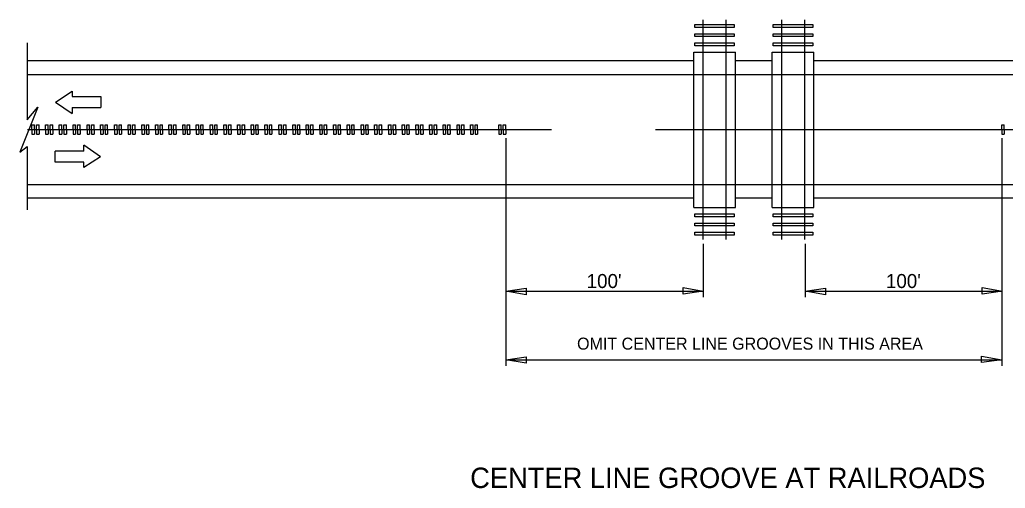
# Model space of a CAD drawing. Extents: x 0 to 2.83, y 0 to 1.83.
# Drawn here: x 1.537 to 2.358, y 0.469 to 0.859 of the extents above; entities that cross this region are included whole.
import ezdxf

# ---------------------------------------------------------------- set-up
doc = ezdxf.new("R2010")
doc.units = 0
doc.layers.add('HS_Title', color=7, linetype='Continuous')

msp = doc.modelspace()

# ---------------------------------------------------------------- linework, layer by layer
at = {"layer": 'HS_Title'}
for p, q in [((2.10661, 0.67622), (2.10661, 0.85939)), ((2.12578, 0.67622), (2.12578, 0.85939)), ((2.1721, 0.67622), (2.1721, 0.85939)), ((2.19127, 0.67622), (2.19127, 0.85939)), ((1.54311, 0.8401), (1.54311, 0.77594)), ((2.09865, 0.70293), (2.09865, 0.83226)), ((2.09865, 0.83226), (2.13334, 0.83226)), ((2.13334, 0.70293), (2.13334, 0.83226)), ((2.16414, 0.70293), (2.16414, 0.83226)), ((2.16414, 0.83226), (2.19883, 0.83226)), ((2.19883, 0.70293), (2.19883, 0.83226)), ((2.09865, 0.82516), (1.54311, 0.82516)), ((2.16414, 0.82516), (2.13334, 0.82516)), ((2.61536, 0.82516), (2.19883, 0.82516)), ((1.54311, 0.81385), (2.61457, 0.81385)), ((1.56672, 0.79078), (1.58051, 0.79982)), ((1.58051, 0.79982), (1.58051, 0.79539)), ((1.56672, 0.79078), (1.58051, 0.78122)), ((1.58051, 0.79539), (1.60442, 0.79539)), ((1.60442, 0.79539), (1.60442, 0.78616)), ((1.55201, 0.78643), (1.53681, 0.74909)), ((1.54311, 0.77594), (1.55201, 0.78643)), ((1.58051, 0.78616), (1.60442, 0.78616)), ((1.58051, 0.78616), (1.58051, 0.78122)), ((1.54332, 0.76791), (1.98012, 0.76791)), ((1.54704, 0.76791), (1.54704, 0.77183)), ((1.54704, 0.77183), (1.54915, 0.77183)), ((1.54704, 0.76791), (1.54704, 0.76398)), ((1.54915, 0.76791), (1.54915, 0.77183)), ((1.54915, 0.76791), (1.54915, 0.76398)), ((1.55081, 0.76791), (1.55081, 0.77183)), ((1.55081, 0.77183), (1.55293, 0.77183)), ((1.55081, 0.76791), (1.55081, 0.76398)), ((1.55293, 0.76791), (1.55293, 0.77183)), ((1.55293, 0.76791), (1.55293, 0.76398)), ((1.55841, 0.76791), (1.55841, 0.77183)), ((1.55841, 0.77183), (1.56053, 0.77183)), ((1.55841, 0.76791), (1.55841, 0.76398)), ((1.56053, 0.76791), (1.56053, 0.77183)), ((1.56053, 0.76791), (1.56053, 0.76398)), ((1.56219, 0.76791), (1.56219, 0.77183)), ((1.56219, 0.77183), (1.5643, 0.77183)), ((1.56219, 0.76791), (1.56219, 0.76398)), ((1.5643, 0.76791), (1.5643, 0.77183)), ((1.5643, 0.76791), (1.5643, 0.76398)), ((1.56983, 0.76791), (1.56983, 0.77183)), ((1.56983, 0.77183), (1.57195, 0.77183)), ((1.56983, 0.76791), (1.56983, 0.76398)), ((1.57195, 0.76791), (1.57195, 0.77183)), ((1.57195, 0.76791), (1.57195, 0.76398)), ((1.57361, 0.76791), (1.57361, 0.77183)), ((1.57361, 0.77183), (1.57573, 0.77183)), ((1.57361, 0.76791), (1.57361, 0.76398)), ((1.57573, 0.76791), (1.57573, 0.77183)), ((1.57573, 0.76791), (1.57573, 0.76398)), ((1.5813, 0.76791), (1.5813, 0.77183)), ((1.5813, 0.77183), (1.58342, 0.77183)), ((1.5813, 0.76791), (1.5813, 0.76398)), ((1.58342, 0.76791), (1.58342, 0.77183)), ((1.58342, 0.76791), (1.58342, 0.76398)), ((1.58508, 0.76791), (1.58508, 0.77183)), ((1.58508, 0.77183), (1.5872, 0.77183)), ((1.58508, 0.76791), (1.58508, 0.76398)), ((1.5872, 0.76791), (1.5872, 0.77183)), ((1.5872, 0.76791), (1.5872, 0.76398)), ((1.59296, 0.76791), (1.59296, 0.77183)), ((1.59296, 0.77183), (1.59507, 0.77183)), ((1.59296, 0.76791), (1.59296, 0.76398)), ((1.59507, 0.76791), (1.59507, 0.77183)), ((1.59507, 0.76791), (1.59507, 0.76398)), ((1.59673, 0.76791), (1.59673, 0.77183)), ((1.59673, 0.77183), (1.59885, 0.77183)), ((1.59673, 0.76791), (1.59673, 0.76398)), ((1.59885, 0.76791), (1.59885, 0.77183)), ((1.59885, 0.76791), (1.59885, 0.76398)), ((1.60414, 0.76791), (1.60414, 0.77183)), ((1.60414, 0.77183), (1.60626, 0.77183)), ((1.60414, 0.76791), (1.60414, 0.76398)), ((1.60626, 0.76791), (1.60626, 0.77183)), ((1.60626, 0.76791), (1.60626, 0.76398)), ((1.60792, 0.76791), (1.60792, 0.77183)), ((1.60792, 0.77183), (1.61004, 0.77183)), ((1.60792, 0.76791), (1.60792, 0.76398)), ((1.61004, 0.76791), (1.61004, 0.77183)), ((1.61004, 0.76791), (1.61004, 0.76398)), ((1.6158, 0.76791), (1.6158, 0.77183)), ((1.6158, 0.77183), (1.61792, 0.77183)), ((1.6158, 0.76791), (1.6158, 0.76398)), ((1.61792, 0.76791), (1.61792, 0.77183)), ((1.61792, 0.76791), (1.61792, 0.76398)), ((1.61958, 0.76791), (1.61958, 0.77183)), ((1.61958, 0.77183), (1.6217, 0.77183)), ((1.61958, 0.76791), (1.61958, 0.76398)), ((1.6217, 0.76791), (1.6217, 0.77183)), ((1.6217, 0.76791), (1.6217, 0.76398)), ((1.62711, 0.76791), (1.62711, 0.77183)), ((1.62711, 0.77183), (1.62922, 0.77183)), ((1.62711, 0.76791), (1.62711, 0.76398)), ((1.62922, 0.76791), (1.62922, 0.77183)), ((1.62922, 0.76791), (1.62922, 0.76398)), ((1.63088, 0.76791), (1.63088, 0.77183)), ((1.63088, 0.77183), (1.633, 0.77183)), ((1.63088, 0.76791), (1.63088, 0.76398)), ((1.633, 0.76791), (1.633, 0.77183)), ((1.633, 0.76791), (1.633, 0.76398)), ((1.63859, 0.76791), (1.63859, 0.77183)), ((1.63859, 0.77183), (1.64071, 0.77183)), ((1.63859, 0.76791), (1.63859, 0.76398)), ((1.64071, 0.76791), (1.64071, 0.77183)), ((1.64071, 0.76791), (1.64071, 0.76398)), ((1.64237, 0.76791), (1.64237, 0.77183)), ((1.64237, 0.77183), (1.64448, 0.77183)), ((1.64237, 0.76791), (1.64237, 0.76398)), ((1.64448, 0.76791), (1.64448, 0.77183)), ((1.64448, 0.76791), (1.64448, 0.76398)), ((1.65006, 0.76791), (1.65006, 0.77183)), ((1.65006, 0.77183), (1.65218, 0.77183)), ((1.65006, 0.76791), (1.65006, 0.76398)), ((1.65218, 0.76791), (1.65218, 0.77183)), ((1.65218, 0.76791), (1.65218, 0.76398)), ((1.65384, 0.76791), (1.65384, 0.77183)), ((1.65384, 0.77183), (1.65595, 0.77183)), ((1.65384, 0.76791), (1.65384, 0.76398)), ((1.65595, 0.76791), (1.65595, 0.77183)), ((1.65595, 0.76791), (1.65595, 0.76398)), ((1.66122, 0.76791), (1.66122, 0.77183)), ((1.66122, 0.77183), (1.66333, 0.77183)), ((1.66122, 0.76791), (1.66122, 0.76398)), ((1.66333, 0.76791), (1.66333, 0.77183)), ((1.66333, 0.76791), (1.66333, 0.76398)), ((1.66499, 0.76791), (1.66499, 0.77183)), ((1.66499, 0.77183), (1.66711, 0.77183)), ((1.66499, 0.76791), (1.66499, 0.76398)), ((1.66711, 0.76791), (1.66711, 0.77183)), ((1.66711, 0.76791), (1.66711, 0.76398)), ((1.67265, 0.76791), (1.67265, 0.77183)), ((1.67265, 0.77183), (1.67477, 0.77183)), ((1.67265, 0.76791), (1.67265, 0.76398)), ((1.67477, 0.76791), (1.67477, 0.77183)), ((1.67477, 0.76791), (1.67477, 0.76398)), ((1.67643, 0.76791), (1.67643, 0.77183)), ((1.67643, 0.77183), (1.67854, 0.77183)), ((1.67643, 0.76791), (1.67643, 0.76398)), ((1.67854, 0.76791), (1.67854, 0.77183)), ((1.67854, 0.76791), (1.67854, 0.76398)), ((1.6839, 0.76791), (1.6839, 0.77183)), ((1.6839, 0.77183), (1.68601, 0.77183)), ((1.6839, 0.76791), (1.6839, 0.76398)), ((1.68601, 0.76791), (1.68601, 0.77183)), ((1.68601, 0.76791), (1.68601, 0.76398)), ((1.68767, 0.76791), (1.68767, 0.77183)), ((1.68767, 0.77183), (1.68979, 0.77183)), ((1.68767, 0.76791), (1.68767, 0.76398)), ((1.68979, 0.76791), (1.68979, 0.77183)), ((1.68979, 0.76791), (1.68979, 0.76398)), ((1.69561, 0.76791), (1.69561, 0.77183)), ((1.69561, 0.77183), (1.69773, 0.77183)), ((1.69561, 0.76791), (1.69561, 0.76398)), ((1.69773, 0.76791), (1.69773, 0.77183)), ((1.69773, 0.76791), (1.69773, 0.76398)), ((1.69939, 0.76791), (1.69939, 0.77183)), ((1.69939, 0.77183), (1.7015, 0.77183)), ((1.69939, 0.76791), (1.69939, 0.76398)), ((1.7015, 0.76791), (1.7015, 0.77183)), ((1.7015, 0.76791), (1.7015, 0.76398)), ((1.70706, 0.76791), (1.70706, 0.77183)), ((1.70706, 0.77183), (1.70917, 0.77183)), ((1.70706, 0.76791), (1.70706, 0.76398)), ((1.70917, 0.76791), (1.70917, 0.77183)), ((1.70917, 0.76791), (1.70917, 0.76398)), ((1.71083, 0.76791), (1.71083, 0.77183)), ((1.71083, 0.77183), (1.71295, 0.77183)), ((1.71083, 0.76791), (1.71083, 0.76398)), ((1.71295, 0.76791), (1.71295, 0.77183)), ((1.71295, 0.76791), (1.71295, 0.76398)), ((1.71844, 0.76791), (1.71844, 0.77183)), ((1.71844, 0.77183), (1.72055, 0.77183)), ((1.71844, 0.76791), (1.71844, 0.76398)), ((1.72055, 0.76791), (1.72055, 0.77183)), ((1.72055, 0.76791), (1.72055, 0.76398)), ((1.72221, 0.76791), (1.72221, 0.77183)), ((1.72221, 0.77183), (1.72433, 0.77183)), ((1.72221, 0.76791), (1.72221, 0.76398)), ((1.72433, 0.76791), (1.72433, 0.77183)), ((1.72433, 0.76791), (1.72433, 0.76398)), ((1.72981, 0.76791), (1.72981, 0.77183)), ((1.72981, 0.77183), (1.73193, 0.77183)), ((1.72981, 0.76791), (1.72981, 0.76398)), ((1.73193, 0.76791), (1.73193, 0.77183)), ((1.73193, 0.76791), (1.73193, 0.76398)), ((1.73359, 0.76791), (1.73359, 0.77183)), ((1.73359, 0.77183), (1.73571, 0.77183)), ((1.73359, 0.76791), (1.73359, 0.76398)), ((1.73571, 0.76791), (1.73571, 0.77183)), ((1.73571, 0.76791), (1.73571, 0.76398)), ((1.74119, 0.76791), (1.74119, 0.77183)), ((1.74119, 0.77183), (1.74331, 0.77183)), ((1.74119, 0.76791), (1.74119, 0.76398)), ((1.74331, 0.76791), (1.74331, 0.77183)), ((1.74331, 0.76791), (1.74331, 0.76398)), ((1.74497, 0.76791), (1.74497, 0.77183)), ((1.74497, 0.77183), (1.74708, 0.77183)), ((1.74497, 0.76791), (1.74497, 0.76398)), ((1.74708, 0.76791), (1.74708, 0.77183)), ((1.74708, 0.76791), (1.74708, 0.76398)), ((1.75294, 0.76791), (1.75294, 0.77183)), ((1.75294, 0.77183), (1.75506, 0.77183)), ((1.75294, 0.76791), (1.75294, 0.76398)), ((1.75506, 0.76791), (1.75506, 0.77183)), ((1.75506, 0.76791), (1.75506, 0.76398)), ((1.75672, 0.76791), (1.75672, 0.77183)), ((1.75672, 0.77183), (1.75883, 0.77183)), ((1.75672, 0.76791), (1.75672, 0.76398)), ((1.75883, 0.76791), (1.75883, 0.77183)), ((1.75883, 0.76791), (1.75883, 0.76398)), ((1.76447, 0.76791), (1.76447, 0.77183)), ((1.76447, 0.77183), (1.76658, 0.77183)), ((1.76447, 0.76791), (1.76447, 0.76398)), ((1.76658, 0.76791), (1.76658, 0.77183)), ((1.76658, 0.76791), (1.76658, 0.76398)), ((1.76825, 0.76791), (1.76825, 0.77183)), ((1.76825, 0.77183), (1.77036, 0.77183)), ((1.76825, 0.76791), (1.76825, 0.76398)), ((1.77036, 0.76791), (1.77036, 0.77183)), ((1.77036, 0.76791), (1.77036, 0.76398)), ((1.77556, 0.76791), (1.77556, 0.77183)), ((1.77556, 0.77183), (1.77767, 0.77183)), ((1.77556, 0.76791), (1.77556, 0.76398)), ((1.77767, 0.76791), (1.77767, 0.77183)), ((1.77767, 0.76791), (1.77767, 0.76398)), ((1.77933, 0.76791), (1.77933, 0.77183)), ((1.77933, 0.77183), (1.78145, 0.77183)), ((1.77933, 0.76791), (1.77933, 0.76398)), ((1.78145, 0.76791), (1.78145, 0.77183)), ((1.78145, 0.76791), (1.78145, 0.76398)), ((1.78693, 0.76791), (1.78693, 0.77183)), ((1.78693, 0.77183), (1.78905, 0.77183)), ((1.78693, 0.76791), (1.78693, 0.76398)), ((1.78905, 0.76791), (1.78905, 0.77183)), ((1.78905, 0.76791), (1.78905, 0.76398)), ((1.79071, 0.76791), (1.79071, 0.77183)), ((1.79071, 0.77183), (1.79283, 0.77183)), ((1.79071, 0.76791), (1.79071, 0.76398)), ((1.79283, 0.76791), (1.79283, 0.77183)), ((1.79283, 0.76791), (1.79283, 0.76398)), ((1.79836, 0.76791), (1.79836, 0.77183)), ((1.79836, 0.77183), (1.80047, 0.77183)), ((1.79836, 0.76791), (1.79836, 0.76398)), ((1.80047, 0.76791), (1.80047, 0.77183)), ((1.80047, 0.76791), (1.80047, 0.76398)), ((1.80213, 0.76791), (1.80213, 0.77183)), ((1.80213, 0.77183), (1.80425, 0.77183)), ((1.80213, 0.76791), (1.80213, 0.76398)), ((1.80425, 0.76791), (1.80425, 0.77183)), ((1.80425, 0.76791), (1.80425, 0.76398)), ((1.80983, 0.76791), (1.80983, 0.77183)), ((1.80983, 0.77183), (1.81194, 0.77183)), ((1.80983, 0.76791), (1.80983, 0.76398)), ((1.81194, 0.76791), (1.81194, 0.77183)), ((1.81194, 0.76791), (1.81194, 0.76398)), ((1.8136, 0.76791), (1.8136, 0.77183)), ((1.8136, 0.77183), (1.81572, 0.77183)), ((1.8136, 0.76791), (1.8136, 0.76398)), ((1.81572, 0.76791), (1.81572, 0.77183)), ((1.81572, 0.76791), (1.81572, 0.76398)), ((1.82148, 0.76791), (1.82148, 0.77183)), ((1.82148, 0.77183), (1.8236, 0.77183)), ((1.82148, 0.76791), (1.82148, 0.76398)), ((1.8236, 0.76791), (1.8236, 0.77183)), ((1.8236, 0.76791), (1.8236, 0.76398)), ((1.82526, 0.76791), (1.82526, 0.77183)), ((1.82526, 0.77183), (1.82737, 0.77183)), ((1.82526, 0.76791), (1.82526, 0.76398)), ((1.82737, 0.76791), (1.82737, 0.77183)), ((1.82737, 0.76791), (1.82737, 0.76398)), ((1.83267, 0.76791), (1.83267, 0.77183)), ((1.83267, 0.77183), (1.83478, 0.77183)), ((1.83267, 0.76791), (1.83267, 0.76398)), ((1.83478, 0.76791), (1.83478, 0.77183)), ((1.83478, 0.76791), (1.83478, 0.76398)), ((1.83644, 0.76791), (1.83644, 0.77183)), ((1.83644, 0.77183), (1.83856, 0.77183)), ((1.83644, 0.76791), (1.83644, 0.76398)), ((1.83856, 0.76791), (1.83856, 0.77183)), ((1.83856, 0.76791), (1.83856, 0.76398)), ((1.84433, 0.76791), (1.84433, 0.77183)), ((1.84433, 0.77183), (1.84644, 0.77183)), ((1.84433, 0.76791), (1.84433, 0.76398)), ((1.84644, 0.76791), (1.84644, 0.77183)), ((1.84644, 0.76791), (1.84644, 0.76398)), ((1.8481, 0.76791), (1.8481, 0.77183)), ((1.8481, 0.77183), (1.85022, 0.77183)), ((1.8481, 0.76791), (1.8481, 0.76398)), ((1.85022, 0.76791), (1.85022, 0.77183)), ((1.85022, 0.76791), (1.85022, 0.76398)), ((1.85563, 0.76791), (1.85563, 0.77183)), ((1.85563, 0.77183), (1.85775, 0.77183)), ((1.85563, 0.76791), (1.85563, 0.76398)), ((1.85775, 0.76791), (1.85775, 0.77183)), ((1.85775, 0.76791), (1.85775, 0.76398)), ((1.85941, 0.76791), (1.85941, 0.77183)), ((1.85941, 0.77183), (1.86152, 0.77183)), ((1.85941, 0.76791), (1.85941, 0.76398)), ((1.86152, 0.76791), (1.86152, 0.77183)), ((1.86152, 0.76791), (1.86152, 0.76398)), ((1.86711, 0.76791), (1.86711, 0.77183)), ((1.86711, 0.77183), (1.86923, 0.77183)), ((1.86711, 0.76791), (1.86711, 0.76398)), ((1.86923, 0.76791), (1.86923, 0.77183)), ((1.86923, 0.76791), (1.86923, 0.76398)), ((1.87089, 0.76791), (1.87089, 0.77183)), ((1.87089, 0.77183), (1.87301, 0.77183)), ((1.87089, 0.76791), (1.87089, 0.76398)), ((1.87301, 0.76791), (1.87301, 0.77183)), ((1.87301, 0.76791), (1.87301, 0.76398)), ((1.87849, 0.76791), (1.87849, 0.77183)), ((1.87849, 0.77183), (1.8806, 0.77183)), ((1.87849, 0.76791), (1.87849, 0.76398)), ((1.8806, 0.76791), (1.8806, 0.77183)), ((1.8806, 0.76791), (1.8806, 0.76398)), ((1.88227, 0.76791), (1.88227, 0.77183)), ((1.88227, 0.77183), (1.88438, 0.77183)), ((1.88227, 0.76791), (1.88227, 0.76398)), ((1.88438, 0.76791), (1.88438, 0.77183)), ((1.88438, 0.76791), (1.88438, 0.76398)), ((1.88967, 0.76791), (1.88967, 0.77183)), ((1.88967, 0.77183), (1.89179, 0.77183)), ((1.88967, 0.76791), (1.88967, 0.76398)), ((1.89179, 0.76791), (1.89179, 0.77183)), ((1.89179, 0.76791), (1.89179, 0.76398)), ((1.89345, 0.76791), (1.89345, 0.77183)), ((1.89345, 0.77183), (1.89557, 0.77183)), ((1.89345, 0.76791), (1.89345, 0.76398)), ((1.89557, 0.76791), (1.89557, 0.77183)), ((1.89557, 0.76791), (1.89557, 0.76398)), ((1.90133, 0.76791), (1.90133, 0.77183)), ((1.90133, 0.77183), (1.90345, 0.77183)), ((1.90133, 0.76791), (1.90133, 0.76398)), ((1.90345, 0.76791), (1.90345, 0.77183)), ((1.90345, 0.76791), (1.90345, 0.76398)), ((1.90511, 0.76791), (1.90511, 0.77183)), ((1.90511, 0.77183), (1.90723, 0.77183)), ((1.90511, 0.76791), (1.90511, 0.76398)), ((1.90723, 0.76791), (1.90723, 0.77183)), ((1.90723, 0.76791), (1.90723, 0.76398)), ((1.91264, 0.76791), (1.91264, 0.77183)), ((1.91264, 0.77183), (1.91475, 0.77183)), ((1.91264, 0.76791), (1.91264, 0.76398)), ((1.91475, 0.76791), (1.91475, 0.77183)), ((1.91475, 0.76791), (1.91475, 0.76398)), ((1.91642, 0.76791), (1.91642, 0.77183)), ((1.91642, 0.77183), (1.91853, 0.77183)), ((1.91642, 0.76791), (1.91642, 0.76398)), ((1.91853, 0.76791), (1.91853, 0.77183)), ((1.91853, 0.76791), (1.91853, 0.76398)), ((1.93609, 0.76791), (1.93609, 0.77183)), ((1.93609, 0.77183), (1.93821, 0.77183)), ((1.93609, 0.76791), (1.93609, 0.76398)), ((1.93821, 0.76791), (1.93821, 0.77183)), ((1.93821, 0.76791), (1.93821, 0.76398)), ((1.93987, 0.76791), (1.93987, 0.77183)), ((1.93987, 0.77183), (1.94198, 0.77183)), ((1.93987, 0.76791), (1.93987, 0.76398)), ((1.94198, 0.76791), (1.94198, 0.77183)), ((1.94198, 0.76791), (1.94198, 0.76398)), ((2.06684, 0.76791), (2.61847, 0.76791)), ((2.35541, 0.76791), (2.35541, 0.77183)), ((2.35541, 0.77183), (2.35753, 0.77183)), ((2.35541, 0.76791), (2.35541, 0.76398)), ((2.35753, 0.76791), (2.35753, 0.77183)), ((2.35753, 0.76791), (2.35753, 0.76398)), ((1.54704, 0.76398), (1.54915, 0.76398)), ((1.55081, 0.76398), (1.55293, 0.76398)), ((1.55841, 0.76398), (1.56053, 0.76398)), ((1.56219, 0.76398), (1.5643, 0.76398)), ((1.56983, 0.76398), (1.57195, 0.76398)), ((1.57361, 0.76398), (1.57573, 0.76398)), ((1.5813, 0.76398), (1.58342, 0.76398)), ((1.58508, 0.76398), (1.5872, 0.76398)), ((1.59296, 0.76398), (1.59507, 0.76398)), ((1.59673, 0.76398), (1.59885, 0.76398)), ((1.60414, 0.76398), (1.60626, 0.76398)), ((1.60792, 0.76398), (1.61004, 0.76398)), ((1.6158, 0.76398), (1.61792, 0.76398)), ((1.61958, 0.76398), (1.6217, 0.76398)), ((1.62711, 0.76398), (1.62922, 0.76398)), ((1.63088, 0.76398), (1.633, 0.76398)), ((1.63859, 0.76398), (1.64071, 0.76398)), ((1.64237, 0.76398), (1.64448, 0.76398)), ((1.65006, 0.76398), (1.65218, 0.76398)), ((1.65384, 0.76398), (1.65595, 0.76398)), ((1.66122, 0.76398), (1.66333, 0.76398)), ((1.66499, 0.76398), (1.66711, 0.76398)), ((1.67265, 0.76398), (1.67477, 0.76398)), ((1.67643, 0.76398), (1.67854, 0.76398)), ((1.6839, 0.76398), (1.68601, 0.76398)), ((1.68767, 0.76398), (1.68979, 0.76398)), ((1.69561, 0.76398), (1.69773, 0.76398)), ((1.69939, 0.76398), (1.7015, 0.76398)), ((1.70706, 0.76398), (1.70917, 0.76398)), ((1.71083, 0.76398), (1.71295, 0.76398)), ((1.71844, 0.76398), (1.72055, 0.76398)), ((1.72221, 0.76398), (1.72433, 0.76398)), ((1.72981, 0.76398), (1.73193, 0.76398)), ((1.73359, 0.76398), (1.73571, 0.76398)), ((1.74119, 0.76398), (1.74331, 0.76398)), ((1.74497, 0.76398), (1.74708, 0.76398)), ((1.75294, 0.76398), (1.75506, 0.76398)), ((1.75672, 0.76398), (1.75883, 0.76398)), ((1.76447, 0.76398), (1.76658, 0.76398)), ((1.76825, 0.76398), (1.77036, 0.76398)), ((1.77556, 0.76398), (1.77767, 0.76398)), ((1.77933, 0.76398), (1.78145, 0.76398)), ((1.78693, 0.76398), (1.78905, 0.76398)), ((1.79071, 0.76398), (1.79283, 0.76398)), ((1.79836, 0.76398), (1.80047, 0.76398)), ((1.80213, 0.76398), (1.80425, 0.76398)), ((1.80983, 0.76398), (1.81194, 0.76398)), ((1.8136, 0.76398), (1.81572, 0.76398)), ((1.82148, 0.76398), (1.8236, 0.76398)), ((1.82526, 0.76398), (1.82737, 0.76398)), ((1.83267, 0.76398), (1.83478, 0.76398)), ((1.83644, 0.76398), (1.83856, 0.76398)), ((1.84433, 0.76398), (1.84644, 0.76398)), ((1.8481, 0.76398), (1.85022, 0.76398)), ((1.85563, 0.76398), (1.85775, 0.76398)), ((1.85941, 0.76398), (1.86152, 0.76398)), ((1.86711, 0.76398), (1.86923, 0.76398)), ((1.87089, 0.76398), (1.87301, 0.76398)), ((1.87849, 0.76398), (1.8806, 0.76398)), ((1.88227, 0.76398), (1.88438, 0.76398)), ((1.88967, 0.76398), (1.89179, 0.76398)), ((1.89345, 0.76398), (1.89557, 0.76398)), ((1.90133, 0.76398), (1.90345, 0.76398)), ((1.90511, 0.76398), (1.90723, 0.76398)), ((1.91264, 0.76398), (1.91475, 0.76398)), ((1.91642, 0.76398), (1.91853, 0.76398)), ((1.93609, 0.76398), (1.93821, 0.76398)), ((1.93987, 0.76398), (1.94198, 0.76398)), ((1.942, 0.76066), (1.942, 0.57098)), ((2.35541, 0.76398), (2.35753, 0.76398)), ((2.35541, 0.76066), (2.35541, 0.57098)), ((1.53681, 0.74909), (1.54311, 0.75384)), ((1.54311, 0.75384), (1.54311, 0.70101)), ((1.59035, 0.7498), (1.56644, 0.7498)), ((1.56644, 0.74058), (1.56644, 0.7498)), ((1.60413, 0.74519), (1.59035, 0.75474)), ((1.59035, 0.7498), (1.59035, 0.75474)), ((1.59035, 0.74058), (1.56644, 0.74058)), ((1.60413, 0.74519), (1.59035, 0.73615)), ((1.59035, 0.73615), (1.59035, 0.74058)), ((1.54311, 0.7221), (2.61457, 0.7221)), ((2.09865, 0.71059), (1.54311, 0.71059)), ((2.16414, 0.71059), (2.13334, 0.71059)), ((2.61813, 0.71059), (2.19883, 0.71059)), ((2.09865, 0.70293), (2.13334, 0.70293)), ((2.16414, 0.70293), (2.19883, 0.70293)), ((2.10661, 0.67263), (2.10661, 0.62799)), ((2.19147, 0.67246), (2.19147, 0.62799)), ((1.942, 0.63311), (2.10661, 0.63311)), ((2.19147, 0.63311), (2.35609, 0.63311)), ((1.942, 0.57593), (2.35541, 0.57593))]:
    msp.add_line(p, q, dxfattribs=at)
for points in [[(2.09945, 0.85539), (2.13248, 0.85539), (2.13248, 0.853), (2.09945, 0.853)], [(2.16494, 0.85539), (2.19797, 0.85539), (2.19797, 0.853), (2.16494, 0.853)], [(2.09945, 0.84767), (2.13248, 0.84767), (2.13248, 0.84529), (2.09945, 0.84529)], [(2.16494, 0.84767), (2.19797, 0.84767), (2.19797, 0.84529), (2.16494, 0.84529)], [(2.09945, 0.84), (2.13248, 0.84), (2.13248, 0.83762), (2.09945, 0.83762)], [(2.16494, 0.84), (2.19797, 0.84), (2.19797, 0.83762), (2.16494, 0.83762)], [(2.09945, 0.69758), (2.13248, 0.69758), (2.13248, 0.6952), (2.09945, 0.6952)], [(2.16494, 0.69758), (2.19797, 0.69758), (2.19797, 0.6952), (2.16494, 0.6952)], [(2.09945, 0.68987), (2.13248, 0.68987), (2.13248, 0.68748), (2.09945, 0.68748)], [(2.09945, 0.6822), (2.13248, 0.6822), (2.13248, 0.67982), (2.09945, 0.67982)], [(2.16494, 0.68987), (2.19797, 0.68987), (2.19797, 0.68748), (2.16494, 0.68748)], [(2.16494, 0.6822), (2.19797, 0.6822), (2.19797, 0.67982), (2.16494, 0.67982)], [(1.9589, 0.6355), (1.9589, 0.63014), (1.942, 0.63311)], [(2.08971, 0.63072), (2.08971, 0.63607), (2.10661, 0.63311)], [(2.20837, 0.6355), (2.20837, 0.63014), (2.19147, 0.63311)], [(2.33919, 0.63072), (2.33919, 0.63607), (2.35609, 0.63311)], [(1.9589, 0.57832), (1.9589, 0.57297), (1.942, 0.57593)], [(2.33851, 0.57354), (2.33851, 0.5789), (2.35541, 0.57593)]]:
    msp.add_lwpolyline(points, close=True, dxfattribs=at)

# ---------------------------------------------------------------- texts
for s, height, p in [("100'", 0.0117, (2.00939, 0.63572)), ("100'", 0.0117, (2.25887, 0.63572)), ('OMIT CENTER LINE GROOVES IN THIS AREA', 0.01, (2.0014, 0.58439)), ('CENTER LINE GROOVE AT RAILROADS', 0.017, (1.91231, 0.46905))]:
    msp.add_text(s, height=height, dxfattribs=at).set_placement(p)

doc.saveas('drawing.dxf')
